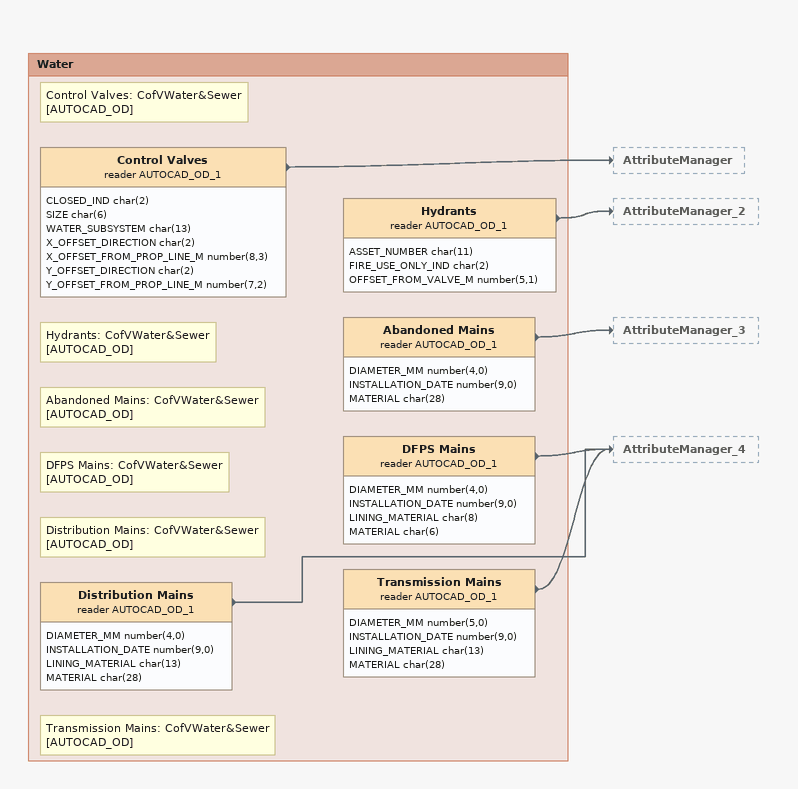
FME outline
Bookmark: Water
Note: Control Valves: CofVWater&Sewer [AUTOCAD_OD]
Control Valves (reader AUTOCAD_OD_1)
    attributes: CLOSED_IND char(2), SIZE char(6), WATER_SUBSYSTEM char(13), X_OFFSET_DIRECTION char(2), X_OFFSET_FROM_PROP_LINE_M number(8,3), Y_OFFSET_DIRECTION char(2), Y_OFFSET_FROM_PROP_LINE_M number(7,2)
    -> AttributeManager
Note: Hydrants: CofVWater&Sewer [AUTOCAD_OD]
Hydrants (reader AUTOCAD_OD_1)
    attributes: ASSET_NUMBER char(11), FIRE_USE_ONLY_IND char(2), OFFSET_FROM_VALVE_M number(5,1)
    -> AttributeManager_2
Note: Distribution Mains: CofVWater&Sewer [AUTOCAD_OD]
Distribution Mains (reader AUTOCAD_OD_1)
    attributes: DIAMETER_MM number(4,0), INSTALLATION_DATE number(9,0), LINING_MATERIAL char(13), MATERIAL char(28)
    -> AttributeManager_4
Note: Abandoned Mains: CofVWater&Sewer [AUTOCAD_OD]
Abandoned Mains (reader AUTOCAD_OD_1)
    attributes: DIAMETER_MM number(4,0), INSTALLATION_DATE number(9,0), MATERIAL char(28)
    -> AttributeManager_3
Note: DFPS Mains: CofVWater&Sewer [AUTOCAD_OD]
DFPS Mains (reader AUTOCAD_OD_1)
    attributes: DIAMETER_MM number(4,0), INSTALLATION_DATE number(9,0), LINING_MATERIAL char(8), MATERIAL char(6)
    -> AttributeManager_4
Note: Transmission Mains: CofVWater&Sewer [AUTOCAD_OD]
Transmission Mains (reader AUTOCAD_OD_1)
    attributes: DIAMETER_MM number(5,0), INSTALLATION_DATE number(9,0), LINING_MATERIAL char(13), MATERIAL char(28)
    -> AttributeManager_4
